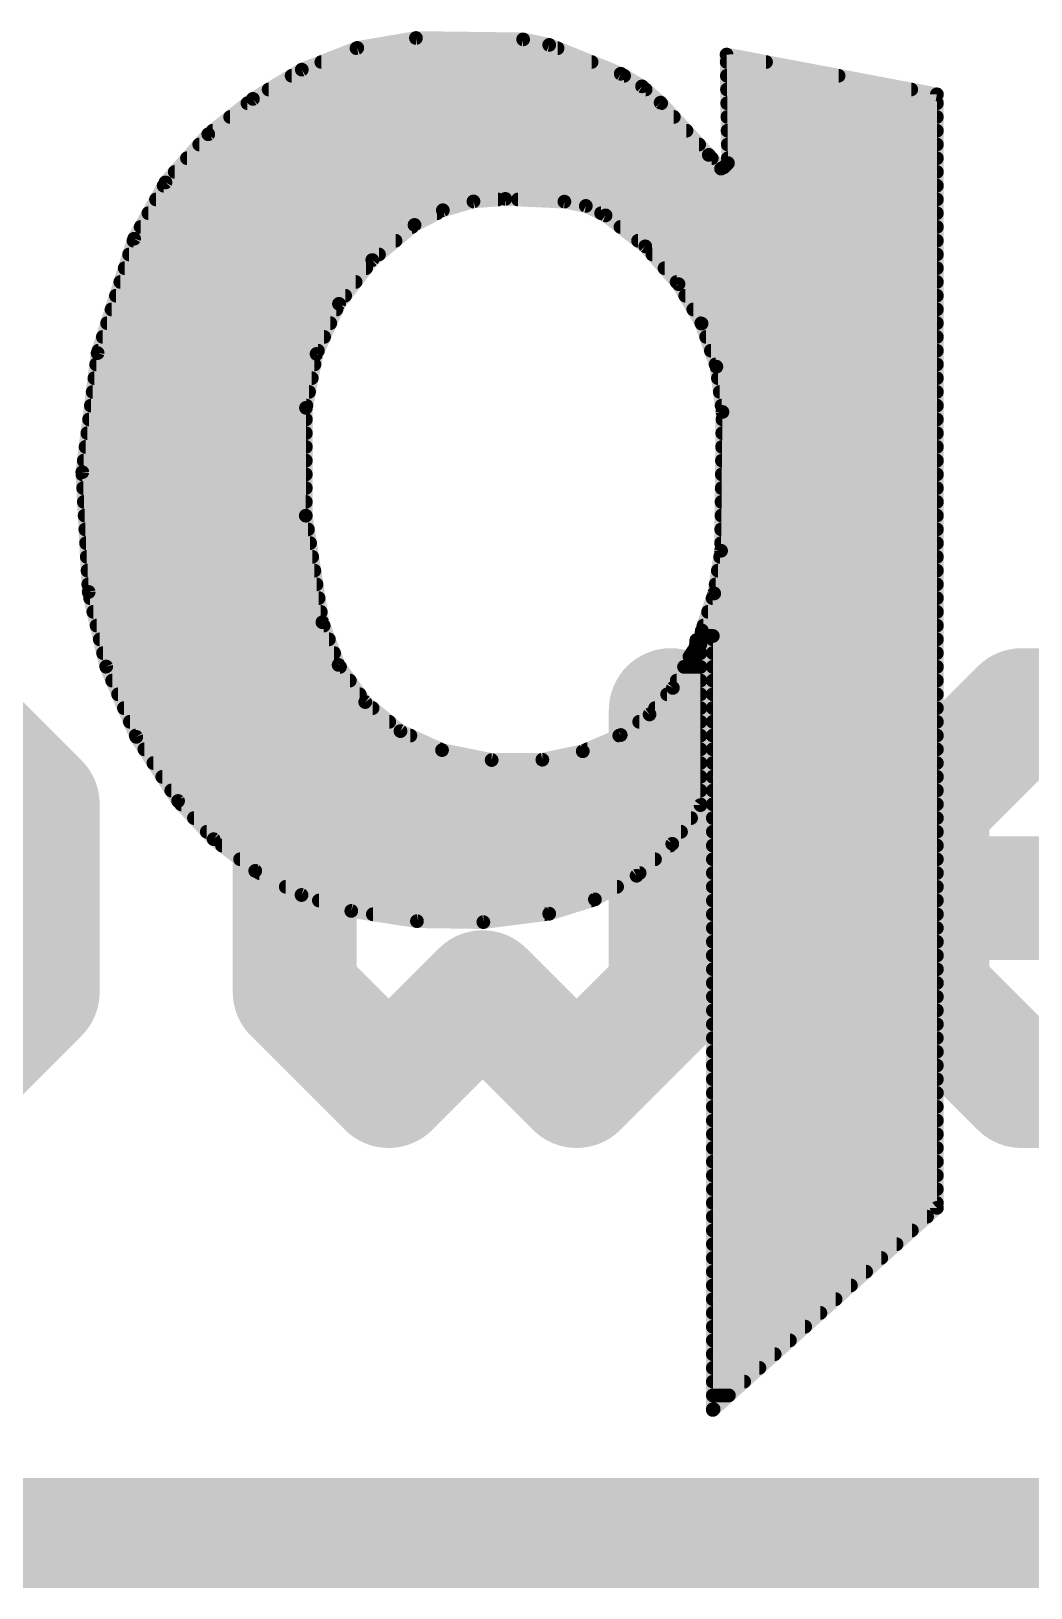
# Model space of a CAD drawing. Extents: x -0.1 to 26.8, y -8.9 to 12.8.
# Drawn here: x 16.031 to 17.878, y -0.102 to 2.775 of the extents above; entities that cross this region are included whole.
import ezdxf

# ---------------------------------------------------------------- set-up
doc = ezdxf.new("R2010")
doc.units = 0
for name, color, linetype in [('16', 132, 'CONTINUOUS'), ('20', 53, 'CONTINUOUS'), ('21', 41, 'CONTINUOUS'), ('22', 40, 'CONTINUOUS')]:
    doc.layers.add(name, color=color, linetype=linetype)

msp = doc.modelspace()

# ---------------------------------------------------------------- linework, layer by layer
at = {"layer": '16', "const_width": 0.2032}
msp.add_lwpolyline([(0, 0), (26.67, 0)], dxfattribs=at)
at = {"layer": '20', "const_width": 0.2032}
msp.add_lwpolyline([(0, 0), (26.67, 0)], dxfattribs=at)
at = {"layer": '21', "const_width": 0.2286}
for points in [[(16.0434, 1.3466), (15.8696, 1.5204)], [(16.5179, 1.5204), (16.5179, 0.9992)], [(17.2127, 0.9992), (17.2127, 1.5204)], [(17.6873, 1.3466), (17.861, 1.5204)], [(17.861, 1.5204), (18.2084, 1.5204)], [(16.0434, 0.9992), (16.0434, 1.3466)], [(17.6873, 0.9992), (17.6873, 1.3466)], [(18.3821, 1.1729), (17.6873, 1.1729)], [(15.8696, 0.8255), (16.0434, 0.9992)], [(16.5179, 0.9992), (16.6916, 0.8255)], [(16.6916, 0.8255), (16.8653, 0.9992)], [(16.8653, 0.9992), (17.039, 0.8255)], [(17.039, 0.8255), (17.2127, 0.9992)], [(17.861, 0.8255), (17.6873, 0.9992)], [(18.2084, 0.8255), (17.861, 0.8255)]]:
    msp.add_lwpolyline(points, dxfattribs=at)
at = {"layer": '21', "const_width": 0.1143}
for points in [[(16.575, 1.5204, 1), (16.4607, 1.5204)], [(17.2699, 1.5204, 1), (17.1556, 1.5204)], [(17.861, 1.5775, 1), (17.861, 1.4632)], [(17.9014, 1.4799, 1), (17.8206, 1.5608)], [(16.1005, 1.3466, 1), (15.9862, 1.3466)], [(16.0029, 1.3062, 1), (16.0838, 1.3871)], [(17.7444, 1.3466, 1), (17.6301, 1.3466)], [(17.6469, 1.3871, 1), (17.7277, 1.3062)], [(17.6873, 1.2301, 1), (17.6873, 1.1158)], [(16.0838, 0.9588, 1), (16.0029, 1.0396)], [(16.5583, 1.0396, 1), (16.4775, 0.9588)], [(16.9057, 1.0396, 1), (16.8249, 0.9588)], [(16.9057, 0.9588, 1), (16.8249, 1.0396)], [(17.2532, 0.9588, 1), (17.1723, 1.0396)], [(17.7277, 1.0396, 1), (17.6469, 0.9588)], [(15.9862, 0.9992, 1), (16.1005, 0.9992)], [(16.4607, 0.9992, 1), (16.575, 0.9992)], [(17.1556, 0.9992, 1), (17.2699, 0.9992)], [(17.6301, 0.9992, 1), (17.7444, 0.9992)], [(16.6512, 0.8659, 1), (16.732, 0.7851)], [(16.6512, 0.7851, 1), (16.732, 0.8659)], [(16.9986, 0.8659, 1), (17.0794, 0.7851)], [(16.9986, 0.7851, 1), (17.0794, 0.8659)], [(17.861, 0.8827, 1), (17.861, 0.7683)], [(17.8206, 0.7851, 1), (17.9014, 0.8659)]]:
    msp.add_lwpolyline(points, format="xyb", dxfattribs=at)
at = {"layer": '22', "const_width": 0.0254}
for points in [[(16.742, 2.7621), (16.6335, 2.7437)], [(16.9401, 2.7596), (16.742, 2.7621)], [(16.9883, 2.7494), (16.9401, 2.7596)], [(17.1204, 2.6961), (16.9883, 2.7494)], [(16.6335, 2.7437), (16.5311, 2.7037)], [(16.6322, 2.7432), (17.0037, 2.7432)], [(17.316, 2.7316), (17.3185, 2.531)], [(17.7046, 2.658), (17.316, 2.7316)], [(16.5311, 2.7037), (16.4409, 2.6496)], [(16.5123, 2.6924), (17.1267, 2.6924)], [(16.5672, 2.7178), (17.0666, 2.7178)], [(17.1597, 2.6728), (17.1204, 2.6961)], [(17.3162, 2.7178), (17.3889, 2.7178)], [(17.3165, 2.6924), (17.523, 2.6924)], [(16.4699, 2.667), (17.1664, 2.667)], [(17.1941, 2.6427), (17.1597, 2.6728)], [(17.3168, 2.667), (17.6571, 2.667)], [(16.4409, 2.6496), (16.3584, 2.5843)], [(16.4307, 2.6416), (17.1951, 2.6416)], [(17.283, 2.5462), (17.1941, 2.6427)], [(17.3171, 2.6416), (17.7046, 2.6416)], [(17.7046, 0.6006), (17.7046, 2.658)], [(16.3987, 2.6162), (17.2185, 2.6162)], [(17.3174, 2.6162), (17.7046, 2.6162)], [(16.3584, 2.5843), (16.2793, 2.4953)], [(16.3666, 2.5908), (17.2419, 2.5908)], [(17.3178, 2.5908), (17.7046, 2.5908)], [(16.3416, 2.5654), (17.2653, 2.5654)], [(17.3181, 2.5654), (17.7046, 2.5654)], [(16.319, 2.54), (17.2886, 2.54)], [(17.3058, 2.5208), (17.283, 2.5462)], [(17.3109, 2.5233), (17.3058, 2.5208)], [(17.3185, 2.531), (17.3109, 2.5233)], [(17.3184, 2.54), (17.7046, 2.54)], [(16.2793, 2.4953), (16.2213, 2.3913)], [(16.2964, 2.5146), (17.7046, 2.5146)], [(16.2617, 2.4638), (16.8935, 2.4638)], [(16.2759, 2.4892), (17.7046, 2.4892)], [(16.8483, 2.4602), (16.9071, 2.4649)], [(16.9071, 2.4649), (17.0163, 2.4598)], [(16.9306, 2.4638), (17.7046, 2.4638)], [(16.2476, 2.4384), (16.7812, 2.4384)], [(16.7394, 2.4167), (16.7917, 2.4439)], [(16.7917, 2.4439), (16.8483, 2.4602)], [(17.0163, 2.4598), (17.056, 2.4519)], [(17.056, 2.4519), (17.0925, 2.4344)], [(17.0841, 2.4384), (17.7046, 2.4384)], [(17.0925, 2.4344), (17.1657, 2.3772)], [(16.2334, 2.413), (16.7349, 2.413)], [(16.6613, 2.3518), (16.7394, 2.4167)], [(17.1199, 2.413), (17.7046, 2.413)], [(16.2213, 2.3913), (16.1539, 2.18)], [(16.2201, 2.3876), (16.7044, 2.3876)], [(17.1524, 2.3876), (17.7046, 2.3876)], [(17.1657, 2.3772), (17.2271, 2.3074)], [(16.212, 2.3622), (16.6738, 2.3622)], [(16.5999, 2.271), (16.6613, 2.3518)], [(17.1789, 2.3622), (17.7046, 2.3622)], [(16.2039, 2.3368), (16.6499, 2.3368)], [(17.2013, 2.3368), (17.7046, 2.3368)], [(16.1958, 2.3114), (16.6306, 2.3114)], [(17.2236, 2.3114), (17.7046, 2.3114)], [(17.2271, 2.3074), (17.2697, 2.2346)], [(16.1796, 2.2606), (16.5952, 2.2606)], [(16.1877, 2.286), (16.6113, 2.286)], [(16.5583, 2.1784), (16.5999, 2.271)], [(17.2396, 2.286), (17.7046, 2.286)], [(17.2545, 2.2606), (17.7046, 2.2606)], [(16.1715, 2.2352), (16.5838, 2.2352)], [(17.2693, 2.2352), (17.7046, 2.2352)], [(17.2697, 2.2346), (17.2971, 2.1548)], [(16.1634, 2.2098), (16.5724, 2.2098)], [(17.2782, 2.2098), (17.7046, 2.2098)], [(16.1539, 2.18), (16.1256, 1.96)], [(16.1553, 2.1844), (16.561, 2.1844)], [(16.5388, 2.0788), (16.5583, 2.1784)], [(17.2869, 2.1844), (17.7046, 2.1844)], [(16.1512, 2.159), (16.5545, 2.159)], [(17.2957, 2.159), (17.7046, 2.159)], [(17.2971, 2.1548), (17.3084, 2.0712)], [(16.1479, 2.1336), (16.5496, 2.1336)], [(17.3, 2.1336), (17.7046, 2.1336)], [(16.1447, 2.1082), (16.5446, 2.1082)], [(17.3034, 2.1082), (17.7046, 2.1082)], [(16.1414, 2.0828), (16.5396, 2.0828)], [(16.5385, 1.8795), (16.5388, 2.0788)], [(17.3084, 2.0712), (17.3058, 1.8147)], [(17.3068, 2.0828), (17.7046, 2.0828)], [(16.1349, 2.032), (16.5387, 2.032)], [(16.1381, 2.0574), (16.5388, 2.0574)], [(17.308, 2.032), (17.7046, 2.032)], [(17.3083, 2.0574), (17.7046, 2.0574)], [(16.1316, 2.0066), (16.5387, 2.0066)], [(17.3077, 2.0066), (17.7046, 2.0066)], [(16.1283, 1.9812), (16.5386, 1.9812)], [(17.3075, 1.9812), (17.7046, 1.9812)], [(16.1256, 1.96), (16.1374, 1.7385)], [(16.1258, 1.9558), (16.5386, 1.9558)], [(17.3072, 1.9558), (17.7046, 1.9558)], [(16.1272, 1.9304), (16.5386, 1.9304)], [(17.307, 1.9304), (17.7046, 1.9304)], [(16.1285, 1.905), (16.5385, 1.905)], [(17.3067, 1.905), (17.7046, 1.905)], [(16.1299, 1.8796), (16.5385, 1.8796)], [(16.5692, 1.6826), (16.5385, 1.8795)], [(17.3065, 1.8796), (17.7046, 1.8796)], [(16.1312, 1.8542), (16.5424, 1.8542)], [(16.1326, 1.8288), (16.5464, 1.8288)], [(17.3059, 1.8288), (17.7046, 1.8288)], [(17.3062, 1.8542), (17.7046, 1.8542)], [(16.1339, 1.8034), (16.5504, 1.8034)], [(17.3058, 1.8147), (17.2931, 1.7359)], [(17.304, 1.8034), (17.7046, 1.8034)], [(16.1353, 1.778), (16.5543, 1.778)], [(17.2999, 1.778), (17.7046, 1.778)], [(16.1366, 1.7526), (16.5583, 1.7526)], [(17.2958, 1.7526), (17.7046, 1.7526)], [(16.1374, 1.7385), (16.1697, 1.6009)], [(16.1401, 1.7272), (16.5622, 1.7272)], [(17.2931, 1.7359), (17.2703, 1.6674)], [(17.2902, 1.7272), (17.7046, 1.7272)], [(16.146, 1.7018), (16.5662, 1.7018)], [(17.2818, 1.7018), (17.7046, 1.7018)], [(16.152, 1.6764), (16.5716, 1.6764)], [(16.5992, 1.6037), (16.5692, 1.6826)], [(17.2703, 1.6674), (17.2698, 1.6637)], [(17.2698, 1.6637), (17.2712, 1.6602)], [(17.2712, 1.6602), (17.2742, 1.6578)], [(17.2733, 1.6764), (17.7046, 1.6764)], [(17.2742, 1.6578), (17.2779, 1.6572)], [(17.2779, 1.6572), (17.2906, 1.6572)], [(17.2906, 1.6572), (17.2906, 0.2272)], [(16.1579, 1.651), (16.5812, 1.651)], [(17.2581, 1.6348), (17.2525, 1.6267)], [(17.2601, 1.6445), (17.2581, 1.6348)], [(17.2677, 1.642), (17.2601, 1.6496)], [(17.2601, 1.6496), (17.2601, 1.6445)], [(17.2677, 1.3448), (17.2677, 1.642)], [(17.2906, 1.651), (17.7046, 1.651)], [(16.1639, 1.6256), (16.5908, 1.6256)], [(16.1697, 1.6009), (16.2253, 1.4708)], [(16.17, 1.6002), (16.6017, 1.6002)], [(16.6483, 1.5352), (16.5992, 1.6037)], [(17.2474, 1.6191), (17.2167, 1.5614)], [(17.2374, 1.6002), (17.2677, 1.6002)], [(17.2525, 1.6267), (17.2474, 1.6191)], [(17.2518, 1.6256), (17.2677, 1.6256)], [(17.2906, 1.6256), (17.7046, 1.6256)], [(17.2906, 1.6002), (17.7046, 1.6002)], [(16.1808, 1.5748), (16.6199, 1.5748)], [(17.2239, 1.5748), (17.2677, 1.5748)], [(17.2906, 1.5748), (17.7046, 1.5748)], [(16.1917, 1.5494), (16.6381, 1.5494)], [(17.2167, 1.5614), (17.1736, 1.5122)], [(17.2062, 1.5494), (17.2677, 1.5494)], [(17.2906, 1.5494), (17.7046, 1.5494)], [(16.2026, 1.524), (16.6619, 1.524)], [(16.7135, 1.4815), (16.6483, 1.5352)], [(17.1736, 1.5122), (17.1204, 1.4743)], [(17.1839, 1.524), (17.2677, 1.524)], [(17.2906, 1.524), (17.7046, 1.524)], [(16.2134, 1.4986), (16.6927, 1.4986)], [(17.1545, 1.4986), (17.2677, 1.4986)], [(17.2906, 1.4986), (17.7046, 1.4986)], [(16.2243, 1.4732), (16.7317, 1.4732)], [(16.2253, 1.4708), (16.3025, 1.3524)], [(16.7902, 1.4464), (16.7135, 1.4815)], [(17.1204, 1.4743), (17.0503, 1.4443)], [(17.1178, 1.4732), (17.2677, 1.4732)], [(17.2906, 1.4732), (17.7046, 1.4732)], [(16.2403, 1.4478), (16.7871, 1.4478)], [(16.882, 1.428), (16.7902, 1.4464)], [(16.9756, 1.4286), (16.882, 1.428)], [(17.0503, 1.4443), (16.9756, 1.4286)], [(17.0585, 1.4478), (17.2677, 1.4478)], [(17.2906, 1.4478), (17.7046, 1.4478)], [(16.2569, 1.4224), (17.2677, 1.4224)], [(16.2734, 1.397), (17.2677, 1.397)], [(17.2906, 1.4224), (17.7046, 1.4224)], [(17.2906, 1.397), (17.7046, 1.397)], [(16.29, 1.3716), (17.2677, 1.3716)], [(17.2906, 1.3716), (17.7046, 1.3716)], [(16.3025, 1.3524), (16.3683, 1.2817)], [(16.3083, 1.3462), (17.2677, 1.3462)], [(17.2157, 1.2732), (17.2677, 1.3448)], [(17.2906, 1.3462), (17.7046, 1.3462)], [(16.3319, 1.3208), (17.2503, 1.3208)], [(17.2906, 1.3208), (17.7046, 1.3208)], [(16.3556, 1.2954), (17.2318, 1.2954)], [(17.2906, 1.2954), (17.7046, 1.2954)], [(16.3683, 1.2817), (16.4451, 1.2233)], [(16.3837, 1.27), (17.2121, 1.27)], [(17.1497, 1.2142), (17.2157, 1.2732)], [(17.2906, 1.27), (17.7046, 1.27)], [(16.4171, 1.2446), (17.1837, 1.2446)], [(17.2906, 1.2446), (17.7046, 1.2446)], [(16.4451, 1.2233), (16.5307, 1.1787)], [(16.4529, 1.2192), (17.1553, 1.2192)], [(17.0727, 1.1705), (17.1497, 1.2142)], [(17.2906, 1.2192), (17.7046, 1.2192)], [(16.5016, 1.1938), (17.1137, 1.1938)], [(16.5307, 1.1787), (16.6226, 1.1492)], [(16.5627, 1.1684), (17.0659, 1.1684)], [(16.9883, 1.1441), (17.0727, 1.1705)], [(17.2906, 1.1938), (17.7046, 1.1938)], [(17.2906, 1.1684), (17.7046, 1.1684)], [(16.6226, 1.1492), (16.7439, 1.1303)], [(16.6624, 1.143), (16.9797, 1.143)], [(16.8666, 1.1286), (16.9883, 1.1441)], [(17.2906, 1.143), (17.7046, 1.143)], [(16.7439, 1.1303), (16.8666, 1.1286)], [(17.2906, 1.1176), (17.7046, 1.1176)], [(17.2906, 1.0922), (17.7046, 1.0922)], [(17.2906, 1.0668), (17.7046, 1.0668)], [(17.2906, 1.0414), (17.7046, 1.0414)], [(17.2906, 1.016), (17.7046, 1.016)], [(17.2906, 0.9906), (17.7046, 0.9906)], [(17.2906, 0.9652), (17.7046, 0.9652)], [(17.2906, 0.9398), (17.7046, 0.9398)], [(17.2906, 0.9144), (17.7046, 0.9144)], [(17.2906, 0.889), (17.7046, 0.889)], [(17.2906, 0.8636), (17.7046, 0.8636)], [(17.2906, 0.8382), (17.7046, 0.8382)], [(17.2906, 0.8128), (17.7046, 0.8128)], [(17.2906, 0.7874), (17.7046, 0.7874)], [(17.2906, 0.762), (17.7046, 0.762)], [(17.2906, 0.7366), (17.7046, 0.7366)], [(17.2906, 0.7112), (17.7046, 0.7112)], [(17.2906, 0.6858), (17.7046, 0.6858)], [(17.2906, 0.6604), (17.7046, 0.6604)], [(17.2906, 0.635), (17.7046, 0.635)], [(17.2906, 0.6096), (17.7046, 0.6096)], [(17.2906, 0.2272), (17.7046, 0.6006)], [(17.2906, 0.5842), (17.6864, 0.5842)], [(17.2906, 0.5588), (17.6583, 0.5588)], [(17.2906, 0.5334), (17.6301, 0.5334)], [(17.2906, 0.508), (17.6019, 0.508)], [(17.2906, 0.4826), (17.5738, 0.4826)], [(17.2906, 0.4572), (17.5456, 0.4572)], [(17.2906, 0.4318), (17.5174, 0.4318)], [(17.2906, 0.4064), (17.4893, 0.4064)], [(17.2906, 0.381), (17.4611, 0.381)], [(17.2906, 0.3556), (17.433, 0.3556)], [(17.2906, 0.3302), (17.4048, 0.3302)], [(17.2906, 0.3048), (17.3766, 0.3048)], [(17.2906, 0.2794), (17.3485, 0.2794)], [(17.2906, 0.254), (17.3203, 0.254)], [(17.2906, 0.2286), (17.2921, 0.2286)]]:
    msp.add_lwpolyline(points, dxfattribs=at)
at = {"layer": '22', "const_width": 0.0127}
for points in [[(16.7421, 2.7684, 1), (16.7419, 2.7558)], [(16.7431, 2.7558, 1), (16.7409, 2.7684)], [(16.9414, 2.7658, 1), (16.9388, 2.7534)], [(16.94, 2.7533, 1), (16.9402, 2.7659)], [(16.9907, 2.7553, 1), (16.9859, 2.7435)], [(16.987, 2.7432, 1), (16.9896, 2.7556)], [(16.6322, 2.7496, 1), (16.6322, 2.7369)], [(16.6325, 2.75, 1), (16.6346, 2.7375)], [(16.6359, 2.7378, 1), (16.6312, 2.7497)], [(17.0037, 2.7369, 1), (17.0037, 2.7496)], [(17.3223, 2.7317, 1), (17.3097, 2.7315)], [(17.3172, 2.7378, 1), (17.3148, 2.7254)], [(16.5123, 2.6987, 1), (16.5123, 2.6861)], [(16.5288, 2.7096, 1), (16.5334, 2.6978)], [(16.5344, 2.6983, 1), (16.5278, 2.7091)], [(16.5672, 2.7241, 1), (16.5672, 2.7115)], [(17.0666, 2.7115, 1), (17.0666, 2.7241)], [(17.1236, 2.7016, 1), (17.1172, 2.6906)], [(17.118, 2.6902, 1), (17.1228, 2.702)], [(17.1267, 2.6861, 1), (17.1267, 2.6987)], [(17.3162, 2.7241, 1), (17.3162, 2.7115)], [(17.3165, 2.6987, 1), (17.3165, 2.6861)], [(17.3889, 2.7115, 1), (17.3889, 2.7241)], [(17.523, 2.6861, 1), (17.523, 2.6987)], [(16.4699, 2.6734, 1), (16.4699, 2.6607)], [(17.1639, 2.6776, 1), (17.1556, 2.6681)], [(17.1565, 2.6674, 1), (17.163, 2.6783)], [(17.1664, 2.6607, 1), (17.1664, 2.6734)], [(17.3168, 2.6734, 1), (17.3168, 2.6607)], [(17.6571, 2.6607, 1), (17.6571, 2.6734)], [(16.4307, 2.6479, 1), (16.4307, 2.6353)], [(16.4376, 2.6551, 1), (16.4441, 2.6442)], [(16.4448, 2.6446, 1), (16.4369, 2.6546)], [(17.1988, 2.647, 1), (17.1894, 2.6384)], [(17.1899, 2.6379, 1), (17.1983, 2.6475)], [(17.1951, 2.6353, 1), (17.1951, 2.6479)], [(17.3171, 2.6479, 1), (17.3171, 2.6353)], [(17.711, 2.658, 1), (17.6982, 2.658)], [(17.7034, 2.6518, 1), (17.7058, 2.6642)], [(17.7046, 2.6353, 1), (17.7046, 2.6479)], [(16.3987, 2.6225, 1), (16.3987, 2.6099)], [(17.2185, 2.6099, 1), (17.2185, 2.6225)], [(17.3174, 2.6225, 1), (17.3174, 2.6099)], [(17.7046, 2.6099, 1), (17.7046, 2.6225)], [(16.3545, 2.5893, 1), (16.3623, 2.5793)], [(16.3631, 2.5801, 1), (16.3537, 2.5885)], [(16.3666, 2.5972, 1), (16.3666, 2.5845)], [(17.2419, 2.5845, 1), (17.2419, 2.5972)], [(17.3178, 2.5972, 1), (17.3178, 2.5845)], [(17.7046, 2.5845, 1), (17.7046, 2.5972)], [(16.3416, 2.5717, 1), (16.3416, 2.5591)], [(17.2653, 2.5591, 1), (17.2653, 2.5717)], [(17.3181, 2.5717, 1), (17.3181, 2.5591)], [(17.7046, 2.5591, 1), (17.7046, 2.5717)], [(16.319, 2.5463, 1), (16.319, 2.5337)], [(17.2877, 2.5504, 1), (17.2783, 2.542)], [(17.2783, 2.5419, 1), (17.2877, 2.5505)], [(17.2886, 2.5337, 1), (17.2886, 2.5463)], [(17.303, 2.5265, 1), (17.3086, 2.5151)], [(17.3011, 2.5166, 1), (17.3105, 2.525)], [(17.3064, 2.5278, 1), (17.3154, 2.5188)], [(17.3137, 2.5176, 1), (17.3081, 2.529)], [(17.3184, 2.5463, 1), (17.3184, 2.5337)], [(17.3122, 2.5309, 1), (17.3248, 2.5311)], [(17.323, 2.5265, 1), (17.314, 2.5355)], [(17.7046, 2.5337, 1), (17.7046, 2.5463)], [(16.2745, 2.4995, 1), (16.284, 2.4911)], [(16.2848, 2.4922, 1), (16.2737, 2.4984)], [(16.2964, 2.521, 1), (16.2964, 2.5083)], [(17.7046, 2.5083, 1), (17.7046, 2.521)], [(16.2617, 2.4701, 1), (16.2617, 2.4575)], [(16.2759, 2.4956, 1), (16.2759, 2.4829)], [(16.8935, 2.4575, 1), (16.8935, 2.4701)], [(16.9074, 2.4712, 1), (16.9068, 2.4586)], [(16.9076, 2.4586, 1), (16.9066, 2.4712)], [(16.9306, 2.4701, 1), (16.9306, 2.4575)], [(17.7046, 2.4829, 1), (17.7046, 2.4956)], [(17.7046, 2.4575, 1), (17.7046, 2.4701)], [(16.2476, 2.4447, 1), (16.2476, 2.4321)], [(16.7812, 2.4321, 1), (16.7812, 2.4447)], [(16.7899, 2.45, 1), (16.7935, 2.4378)], [(16.7946, 2.4382, 1), (16.7888, 2.4495)], [(16.8478, 2.4665, 1), (16.8489, 2.4538)], [(16.8501, 2.4541, 1), (16.8466, 2.4663)], [(17.0175, 2.466, 1), (17.0151, 2.4536)], [(17.016, 2.4535, 1), (17.0166, 2.4661)], [(17.0587, 2.4576, 1), (17.0532, 2.4461)], [(17.0547, 2.4456, 1), (17.0572, 2.4581)], [(17.0841, 2.4447, 1), (17.0841, 2.4321)], [(17.0964, 2.4394, 1), (17.0886, 2.4294)], [(17.0898, 2.4287, 1), (17.0952, 2.4401)], [(17.7046, 2.4321, 1), (17.7046, 2.4447)], [(16.2334, 2.4194, 1), (16.2334, 2.4067)], [(16.7365, 2.4223, 1), (16.7423, 2.4111)], [(16.7349, 2.4067, 1), (16.7349, 2.4194)], [(16.7435, 2.4118, 1), (16.7353, 2.4216)], [(17.1199, 2.4194, 1), (17.1199, 2.4067)], [(17.7046, 2.4067, 1), (17.7046, 2.4194)], [(16.2201, 2.3939, 1), (16.2201, 2.3813)], [(16.2158, 2.3944, 1), (16.2268, 2.3882)], [(16.2273, 2.3894, 1), (16.2153, 2.3932)], [(16.7044, 2.3813, 1), (16.7044, 2.3939)], [(17.1524, 2.3939, 1), (17.1524, 2.3813)], [(17.1705, 2.3814, 1), (17.161, 2.373)], [(17.1618, 2.3722, 1), (17.1697, 2.3822)], [(17.7046, 2.3813, 1), (17.7046, 2.3939)], [(16.212, 2.3685, 1), (16.212, 2.3559)], [(16.6573, 2.3567, 1), (16.6654, 2.347)], [(16.6664, 2.348, 1), (16.6563, 2.3557)], [(16.6738, 2.3559, 1), (16.6738, 2.3685)], [(17.1789, 2.3685, 1), (17.1789, 2.3559)], [(17.7046, 2.3559, 1), (17.7046, 2.3685)], [(16.2039, 2.3432, 1), (16.2039, 2.3305)], [(16.6499, 2.3305, 1), (16.6499, 2.3432)], [(17.2013, 2.3432, 1), (17.2013, 2.3305)], [(17.7046, 2.3305, 1), (17.7046, 2.3432)], [(16.1958, 2.3177, 1), (16.1958, 2.3051)], [(16.6306, 2.3051, 1), (16.6306, 2.3177)], [(17.2236, 2.3177, 1), (17.2236, 2.3051)], [(17.2326, 2.3106, 1), (17.2216, 2.3042)], [(17.2223, 2.3032, 1), (17.2319, 2.3116)], [(17.7046, 2.3051, 1), (17.7046, 2.3177)], [(16.1796, 2.267, 1), (16.1796, 2.2543)], [(16.1877, 2.2923, 1), (16.1877, 2.2797)], [(16.5948, 2.2749, 1), (16.605, 2.2672)], [(16.6057, 2.2684, 1), (16.5941, 2.2736)], [(16.5952, 2.2543, 1), (16.5952, 2.267)], [(16.6113, 2.2797, 1), (16.6113, 2.2923)], [(17.2396, 2.2923, 1), (17.2396, 2.2797)], [(17.2545, 2.267, 1), (17.2545, 2.2543)], [(17.7046, 2.2797, 1), (17.7046, 2.2923)], [(17.7046, 2.2543, 1), (17.7046, 2.267)], [(16.1715, 2.2416, 1), (16.1715, 2.2289)], [(16.5838, 2.2289, 1), (16.5838, 2.2416)], [(17.2693, 2.2416, 1), (17.2693, 2.2289)], [(17.2757, 2.2366, 1), (17.2637, 2.2325)], [(17.2642, 2.2314, 1), (17.2752, 2.2378)], [(17.7046, 2.2289, 1), (17.7046, 2.2416)], [(16.1634, 2.2161, 1), (16.1634, 2.2035)], [(16.5724, 2.2035, 1), (16.5724, 2.2161)], [(17.2782, 2.2161, 1), (17.2782, 2.2035)], [(17.7046, 2.2035, 1), (17.7046, 2.2161)], [(16.1602, 2.1792, 1), (16.1476, 2.1808)], [(16.1478, 2.1819, 1), (16.1599, 2.1781)], [(16.1553, 2.1907, 1), (16.1553, 2.1781)], [(16.5646, 2.1772, 1), (16.5521, 2.1796)], [(16.5526, 2.181, 1), (16.5641, 2.1758)], [(16.561, 2.1781, 1), (16.561, 2.1907)], [(17.2869, 2.1907, 1), (17.2869, 2.1781)], [(17.7046, 2.1781, 1), (17.7046, 2.1907)], [(16.1512, 2.1654, 1), (16.1512, 2.1527)], [(16.5545, 2.1527, 1), (16.5545, 2.1654)], [(17.2957, 2.1654, 1), (17.2957, 2.1527)], [(17.3034, 2.1557, 1), (17.2908, 2.154)], [(17.2911, 2.1527, 1), (17.3031, 2.1569)], [(17.7046, 2.1527, 1), (17.7046, 2.1654)], [(16.1479, 2.1399, 1), (16.1479, 2.1273)], [(16.5496, 2.1273, 1), (16.5496, 2.1399)], [(17.3, 2.1399, 1), (17.3, 2.1273)], [(17.7046, 2.1273, 1), (17.7046, 2.1399)], [(16.1447, 2.1145, 1), (16.1447, 2.1019)], [(16.5446, 2.1019, 1), (16.5446, 2.1145)], [(17.3034, 2.1145, 1), (17.3034, 2.1019)], [(17.7046, 2.1019, 1), (17.7046, 2.1145)], [(16.1414, 2.0892, 1), (16.1414, 2.0765)], [(16.5451, 2.0788, 1), (16.5325, 2.0788)], [(16.5326, 2.08, 1), (16.545, 2.0776)], [(16.5396, 2.0765, 1), (16.5396, 2.0892)], [(17.3068, 2.0892, 1), (17.3068, 2.0765)], [(17.3147, 2.0711, 1), (17.3021, 2.0713)], [(17.3021, 2.0704, 1), (17.3147, 2.072)], [(17.7046, 2.0765, 1), (17.7046, 2.0892)], [(16.1349, 2.0383, 1), (16.1349, 2.0257)], [(16.1381, 2.0637, 1), (16.1381, 2.0511)], [(16.5387, 2.0257, 1), (16.5387, 2.0383)], [(16.5388, 2.0511, 1), (16.5388, 2.0637)], [(17.308, 2.0383, 1), (17.308, 2.0257)], [(17.3083, 2.0637, 1), (17.3083, 2.0511)], [(17.7046, 2.0511, 1), (17.7046, 2.0637)], [(17.7046, 2.0257, 1), (17.7046, 2.0383)], [(16.1316, 2.013, 1), (16.1316, 2.0003)], [(16.5387, 2.0003, 1), (16.5387, 2.013)], [(17.3077, 2.013, 1), (17.3077, 2.0003)], [(17.7046, 2.0003, 1), (17.7046, 2.013)], [(16.1283, 1.9876, 1), (16.1283, 1.9748)], [(16.5386, 1.9748, 1), (16.5386, 1.9876)], [(17.3075, 1.9876, 1), (17.3075, 1.9748)], [(17.7046, 1.9748, 1), (17.7046, 1.9876)], [(16.132, 1.9603, 1), (16.1193, 1.9597)], [(16.1193, 1.9608, 1), (16.1319, 1.9592)], [(16.1258, 1.9622, 1), (16.1258, 1.9494)], [(16.5386, 1.9494, 1), (16.5386, 1.9622)], [(17.3072, 1.9622, 1), (17.3072, 1.9494)], [(17.7046, 1.9494, 1), (17.7046, 1.9622)], [(16.1272, 1.9368, 1), (16.1272, 1.9241)], [(16.5386, 1.9241, 1), (16.5386, 1.9368)], [(17.307, 1.9368, 1), (17.307, 1.9241)], [(17.7046, 1.9241, 1), (17.7046, 1.9368)], [(16.1285, 1.9114, 1), (16.1285, 1.8986)], [(16.5385, 1.8986, 1), (16.5385, 1.9114)], [(17.3067, 1.9114, 1), (17.3067, 1.8986)], [(17.7046, 1.8986, 1), (17.7046, 1.9114)], [(16.1299, 1.886, 1), (16.1299, 1.8733)], [(16.5321, 1.8795, 1), (16.5448, 1.8795)], [(16.5447, 1.8805, 1), (16.5322, 1.8785)], [(16.5385, 1.8733, 1), (16.5385, 1.886)], [(17.3065, 1.886, 1), (17.3065, 1.8733)], [(17.7046, 1.8733, 1), (17.7046, 1.886)], [(16.1312, 1.8606, 1), (16.1312, 1.8478)], [(16.1326, 1.8352, 1), (16.1326, 1.8224)], [(16.5424, 1.8478, 1), (16.5424, 1.8606)], [(16.5464, 1.8224, 1), (16.5464, 1.8352)], [(17.3059, 1.8352, 1), (17.3059, 1.8224)], [(17.3062, 1.8606, 1), (17.3062, 1.8478)], [(17.7046, 1.8478, 1), (17.7046, 1.8606)], [(17.7046, 1.8224, 1), (17.7046, 1.8352)], [(16.1339, 1.8098, 1), (16.1339, 1.7971)], [(16.5504, 1.7971, 1), (16.5504, 1.8098)], [(17.304, 1.8098, 1), (17.304, 1.7971)], [(17.3121, 1.8137, 1), (17.2995, 1.8157)], [(17.2995, 1.8148, 1), (17.3121, 1.8146)], [(17.7046, 1.7971, 1), (17.7046, 1.8098)], [(16.1353, 1.7844, 1), (16.1353, 1.7716)], [(16.5543, 1.7716, 1), (16.5543, 1.7844)], [(17.2999, 1.7844, 1), (17.2999, 1.7716)], [(17.7046, 1.7716, 1), (17.7046, 1.7844)], [(16.1366, 1.759, 1), (16.1366, 1.7463)], [(16.5583, 1.7463, 1), (16.5583, 1.759)], [(17.2958, 1.759, 1), (17.2958, 1.7463)], [(17.7046, 1.7463, 1), (17.7046, 1.759)], [(16.1436, 1.74, 1), (16.1312, 1.737)], [(16.1311, 1.7382, 1), (16.1437, 1.7388)], [(16.1401, 1.7336, 1), (16.1401, 1.7208)], [(16.5622, 1.7208, 1), (16.5622, 1.7336)], [(17.2902, 1.7336, 1), (17.2902, 1.7208)], [(17.2868, 1.7369, 1), (17.2994, 1.7349)], [(17.2991, 1.7339, 1), (17.2871, 1.7379)], [(17.7046, 1.7208, 1), (17.7046, 1.7336)], [(16.146, 1.7082, 1), (16.146, 1.6954)], [(16.5662, 1.6954, 1), (16.5662, 1.7082)], [(17.2818, 1.7082, 1), (17.2818, 1.6954)], [(17.7046, 1.6954, 1), (17.7046, 1.7082)], [(16.152, 1.6828, 1), (16.152, 1.6701)], [(16.5751, 1.6849, 1), (16.5633, 1.6803)], [(16.5629, 1.6816, 1), (16.5755, 1.6836)], [(16.5716, 1.6701, 1), (16.5716, 1.6828)], [(17.2757, 1.666, 1), (17.2639, 1.6613)], [(17.2635, 1.6645, 1), (17.2761, 1.6628)], [(17.2766, 1.6666, 1), (17.264, 1.6682)], [(17.2643, 1.6694, 1), (17.2763, 1.6654)], [(17.2752, 1.6651, 1), (17.2673, 1.6552)], [(17.2653, 1.6578, 1), (17.2771, 1.6625)], [(17.2733, 1.6828, 1), (17.2733, 1.6701)], [(17.2752, 1.6641, 1), (17.2732, 1.6515)], [(17.2702, 1.6528, 1), (17.2781, 1.6628)], [(17.2779, 1.6636, 1), (17.2779, 1.6508)], [(17.2769, 1.6509, 1), (17.2789, 1.6635)], [(17.297, 1.6572, 1), (17.2843, 1.6572)], [(17.2906, 1.6508, 1), (17.2906, 1.6636)], [(17.7046, 1.6701, 1), (17.7046, 1.6828)], [(16.1579, 1.6574, 1), (16.1579, 1.6446)], [(16.5812, 1.6446, 1), (16.5812, 1.6574)], [(17.2519, 1.6361, 1), (17.2643, 1.6336)], [(17.2633, 1.6312, 1), (17.2529, 1.6384)], [(17.2646, 1.6541, 1), (17.2556, 1.6451)], [(17.2665, 1.6496, 1), (17.2538, 1.6496)], [(17.2538, 1.6445, 1), (17.2665, 1.6445)], [(17.2663, 1.6432, 1), (17.2539, 1.6458)], [(17.2741, 1.642, 1), (17.2614, 1.642)], [(17.2632, 1.6375, 1), (17.2722, 1.6465)], [(17.2906, 1.6574, 1), (17.2906, 1.6446)], [(17.7046, 1.6446, 1), (17.7046, 1.6574)], [(16.1639, 1.632, 1), (16.1639, 1.6193)], [(16.1755, 1.6033, 1), (16.1639, 1.5984)], [(16.17, 1.6066, 1), (16.17, 1.5938)], [(16.5908, 1.6193, 1), (16.5908, 1.632)], [(16.6043, 1.6074, 1), (16.594, 1.6)], [(16.5932, 1.6015, 1), (16.6051, 1.606)], [(16.6017, 1.5938, 1), (16.6017, 1.6066)], [(17.2374, 1.6066, 1), (17.2374, 1.5938)], [(17.2421, 1.6226, 1), (17.2527, 1.6156)], [(17.253, 1.6161, 1), (17.2418, 1.6221)], [(17.2518, 1.632, 1), (17.2518, 1.6193)], [(17.2473, 1.6303, 1), (17.2577, 1.6231)], [(17.2578, 1.6232, 1), (17.2472, 1.6302)], [(17.2677, 1.6193, 1), (17.2677, 1.632)], [(17.2677, 1.5938, 1), (17.2677, 1.6066)], [(17.2906, 1.632, 1), (17.2906, 1.6193)], [(17.2906, 1.6066, 1), (17.2906, 1.5938)], [(17.7046, 1.6193, 1), (17.7046, 1.632)], [(17.7046, 1.5938, 1), (17.7046, 1.6066)], [(16.1635, 1.5994, 1), (16.1759, 1.6023)], [(16.1808, 1.5812, 1), (16.1808, 1.5684)], [(16.6199, 1.5684, 1), (16.6199, 1.5812)], [(17.2239, 1.5812, 1), (17.2239, 1.5684)], [(17.2677, 1.5684, 1), (17.2677, 1.5812)], [(17.2906, 1.5812, 1), (17.2906, 1.5684)], [(17.7046, 1.5684, 1), (17.7046, 1.5812)], [(16.1917, 1.5558, 1), (16.1917, 1.5431)], [(16.6381, 1.5431, 1), (16.6381, 1.5558)], [(17.2062, 1.5558, 1), (17.2062, 1.5431)], [(17.2111, 1.5644, 1), (17.2223, 1.5584)], [(17.2215, 1.5572, 1), (17.212, 1.5656)], [(17.2677, 1.5431, 1), (17.2677, 1.5558)], [(17.2906, 1.5558, 1), (17.2906, 1.5431)], [(17.7046, 1.5431, 1), (17.7046, 1.5558)], [(16.2026, 1.5304, 1), (16.2026, 1.5176)], [(16.6524, 1.5401, 1), (16.6443, 1.5303)], [(16.6432, 1.5315, 1), (16.6535, 1.5389)], [(16.6619, 1.5176, 1), (16.6619, 1.5304)], [(17.1773, 1.5071, 1), (17.1699, 1.5174)], [(17.1839, 1.5304, 1), (17.1839, 1.5176)], [(17.2677, 1.5176, 1), (17.2677, 1.5304)], [(17.2906, 1.5304, 1), (17.2906, 1.5176)], [(17.7046, 1.5176, 1), (17.7046, 1.5304)], [(16.2134, 1.505, 1), (16.2134, 1.4923)], [(16.6927, 1.4923, 1), (16.6927, 1.505)], [(17.1545, 1.505, 1), (17.1545, 1.4923)], [(17.1689, 1.5164, 1), (17.1784, 1.5081)], [(17.2677, 1.4923, 1), (17.2677, 1.505)], [(17.2906, 1.505, 1), (17.2906, 1.4923)], [(17.7046, 1.4923, 1), (17.7046, 1.505)], [(16.2243, 1.4796, 1), (16.2243, 1.4668)], [(16.2306, 1.4743, 1), (16.22, 1.4674)], [(16.2195, 1.4684, 1), (16.2311, 1.4733)], [(16.7161, 1.4873, 1), (16.7108, 1.4757)], [(16.7094, 1.4766, 1), (16.7175, 1.4864)], [(16.7317, 1.4668, 1), (16.7317, 1.4796)], [(17.1178, 1.4796, 1), (17.1178, 1.4668)], [(17.1167, 1.4795, 1), (17.1241, 1.4691)], [(17.1229, 1.4685, 1), (17.1179, 1.4801)], [(17.2677, 1.4668, 1), (17.2677, 1.4796)], [(17.2906, 1.4796, 1), (17.2906, 1.4668)], [(17.7046, 1.4668, 1), (17.7046, 1.4796)], [(16.2403, 1.4542, 1), (16.2403, 1.4414)], [(16.7914, 1.4526, 1), (16.789, 1.4402)], [(16.7871, 1.4414, 1), (16.7871, 1.4542)], [(16.7876, 1.4406, 1), (16.7928, 1.4522)], [(16.8819, 1.4344, 1), (16.882, 1.4217)], [(16.8807, 1.4218, 1), (16.8832, 1.4342)], [(16.9743, 1.4348, 1), (16.9769, 1.4224)], [(16.9756, 1.4223, 1), (16.9756, 1.4349)], [(17.0478, 1.4501, 1), (17.0528, 1.4384)], [(17.0516, 1.4381, 1), (17.049, 1.4505)], [(17.0585, 1.4542, 1), (17.0585, 1.4414)], [(17.2677, 1.4414, 1), (17.2677, 1.4542)], [(17.2906, 1.4542, 1), (17.2906, 1.4414)], [(17.7046, 1.4414, 1), (17.7046, 1.4542)], [(16.2569, 1.4288, 1), (16.2569, 1.4161)], [(16.2734, 1.4034, 1), (16.2734, 1.3906)], [(17.2677, 1.4161, 1), (17.2677, 1.4288)], [(17.2677, 1.3906, 1), (17.2677, 1.4034)], [(17.2906, 1.4288, 1), (17.2906, 1.4161)], [(17.2906, 1.4034, 1), (17.2906, 1.3906)], [(17.7046, 1.4161, 1), (17.7046, 1.4288)], [(17.7046, 1.3906, 1), (17.7046, 1.4034)], [(16.29, 1.378, 1), (16.29, 1.3653)], [(17.2677, 1.3653, 1), (17.2677, 1.378)], [(17.2906, 1.378, 1), (17.2906, 1.3653)], [(17.7046, 1.3653, 1), (17.7046, 1.378)], [(16.3071, 1.3567, 1), (16.2979, 1.3481)], [(16.2972, 1.3489, 1), (16.3078, 1.3559)], [(16.3083, 1.3526, 1), (16.3083, 1.3398)], [(17.2728, 1.3411, 1), (17.2626, 1.3485)], [(17.2677, 1.3398, 1), (17.2677, 1.3526)], [(17.2906, 1.3526, 1), (17.2906, 1.3398)], [(17.7046, 1.3398, 1), (17.7046, 1.3526)], [(16.3319, 1.3272, 1), (16.3319, 1.3144)], [(17.2503, 1.3144, 1), (17.2503, 1.3272)], [(17.2614, 1.3448, 1), (17.2741, 1.3448)], [(17.2906, 1.3272, 1), (17.2906, 1.3144)], [(17.7046, 1.3144, 1), (17.7046, 1.3272)], [(16.3556, 1.3018, 1), (16.3556, 1.2891)], [(16.3721, 1.2868, 1), (16.3644, 1.2767)], [(17.2318, 1.2891, 1), (17.2318, 1.3018)], [(17.2906, 1.3018, 1), (17.2906, 1.2891)], [(17.7046, 1.2891, 1), (17.7046, 1.3018)], [(16.3636, 1.2774, 1), (16.3729, 1.2861)], [(16.3837, 1.2764, 1), (16.3837, 1.2636)], [(17.2105, 1.2769, 1), (17.2208, 1.2695)], [(17.2199, 1.2685, 1), (17.2114, 1.2779)], [(17.2121, 1.2636, 1), (17.2121, 1.2764)], [(17.2906, 1.2764, 1), (17.2906, 1.2636)], [(17.7046, 1.2636, 1), (17.7046, 1.2764)], [(16.4171, 1.251, 1), (16.4171, 1.2383)], [(17.1837, 1.2383, 1), (17.1837, 1.251)], [(17.2906, 1.251, 1), (17.2906, 1.2383)], [(17.7046, 1.2383, 1), (17.7046, 1.251)], [(16.448, 1.2289, 1), (16.4421, 1.2176)], [(16.4412, 1.2182, 1), (16.4489, 1.2283)], [(16.4529, 1.2256, 1), (16.4529, 1.2128)], [(17.1455, 1.219, 1), (17.1539, 1.2095)], [(17.1528, 1.2087, 1), (17.1466, 1.2198)], [(17.1553, 1.2128, 1), (17.1553, 1.2256)], [(17.2906, 1.2256, 1), (17.2906, 1.2128)], [(17.7046, 1.2128, 1), (17.7046, 1.2256)], [(16.5016, 1.2002, 1), (16.5016, 1.1874)], [(16.5326, 1.1847, 1), (16.5287, 1.1726)], [(16.5277, 1.173, 1), (16.5336, 1.1843)], [(16.5627, 1.1748, 1), (16.5627, 1.1621)], [(17.0659, 1.1621, 1), (17.0659, 1.1748)], [(17.0696, 1.1761, 1), (17.0759, 1.165)], [(17.0746, 1.1645, 1), (17.0709, 1.1766)], [(17.1137, 1.1874, 1), (17.1137, 1.2002)], [(17.2906, 1.2002, 1), (17.2906, 1.1874)], [(17.2906, 1.1748, 1), (17.2906, 1.1621)], [(17.7046, 1.1874, 1), (17.7046, 1.2002)], [(17.7046, 1.1621, 1), (17.7046, 1.1748)], [(16.6236, 1.1555, 1), (16.6216, 1.1429)], [(16.6207, 1.1432, 1), (16.6245, 1.1552)], [(16.6624, 1.1494, 1), (16.6624, 1.1366)], [(16.9797, 1.1366, 1), (16.9797, 1.1494)], [(16.9864, 1.1502, 1), (16.9902, 1.138)], [(16.9891, 1.1378, 1), (16.9875, 1.1504)], [(17.2906, 1.1494, 1), (17.2906, 1.1366)], [(17.7046, 1.1366, 1), (17.7046, 1.1494)], [(16.7439, 1.1366, 1), (16.7438, 1.1239)], [(16.7429, 1.124, 1), (16.7448, 1.1366)], [(16.8658, 1.1349, 1), (16.8674, 1.1223)], [(16.8665, 1.1222, 1), (16.8667, 1.1349)], [(17.2906, 1.124, 1), (17.2906, 1.1113)], [(17.7046, 1.1113, 1), (17.7046, 1.124)], [(17.2906, 1.0986, 1), (17.2906, 1.0858)], [(17.7046, 1.0858, 1), (17.7046, 1.0986)], [(17.2906, 1.0732, 1), (17.2906, 1.0604)], [(17.7046, 1.0604, 1), (17.7046, 1.0732)], [(17.2906, 1.0478, 1), (17.2906, 1.0351)], [(17.7046, 1.0351, 1), (17.7046, 1.0478)], [(17.2906, 1.0224, 1), (17.2906, 1.0096)], [(17.7046, 1.0096, 1), (17.7046, 1.0224)], [(17.2906, 0.997, 1), (17.2906, 0.9843)], [(17.7046, 0.9843, 1), (17.7046, 0.997)], [(17.2906, 0.9716, 1), (17.2906, 0.9589)], [(17.2906, 0.9462, 1), (17.2906, 0.9335)], [(17.7046, 0.9589, 1), (17.7046, 0.9716)], [(17.7046, 0.9335, 1), (17.7046, 0.9462)], [(17.2906, 0.9207, 1), (17.2906, 0.9081)], [(17.7046, 0.9081, 1), (17.7046, 0.9207)], [(17.2906, 0.8953, 1), (17.2906, 0.8827)], [(17.7046, 0.8827, 1), (17.7046, 0.8953)], [(17.2906, 0.87, 1), (17.2906, 0.8573)], [(17.7046, 0.8573, 1), (17.7046, 0.87)], [(17.2906, 0.8446, 1), (17.2906, 0.8319)], [(17.7046, 0.8319, 1), (17.7046, 0.8446)], [(17.2906, 0.8192, 1), (17.2906, 0.8065)], [(17.7046, 0.8065, 1), (17.7046, 0.8192)], [(17.2906, 0.7937, 1), (17.2906, 0.7811)], [(17.7046, 0.7811, 1), (17.7046, 0.7937)], [(17.2906, 0.7683, 1), (17.2906, 0.7557)], [(17.2906, 0.7429, 1), (17.2906, 0.7303)], [(17.7046, 0.7557, 1), (17.7046, 0.7683)], [(17.7046, 0.7303, 1), (17.7046, 0.7429)], [(17.2906, 0.7176, 1), (17.2906, 0.7049)], [(17.7046, 0.7049, 1), (17.7046, 0.7176)], [(17.2906, 0.6922, 1), (17.2906, 0.6795)], [(17.7046, 0.6795, 1), (17.7046, 0.6922)], [(17.2906, 0.6667, 1), (17.2906, 0.6541)], [(17.7046, 0.6541, 1), (17.7046, 0.6667)], [(17.2906, 0.6413, 1), (17.2906, 0.6287)], [(17.7046, 0.6287, 1), (17.7046, 0.6413)], [(17.2906, 0.6159, 1), (17.2906, 0.6033)], [(17.6982, 0.6006, 1), (17.711, 0.6006)], [(17.7089, 0.5959, 1), (17.7003, 0.6053)], [(17.7046, 0.6033, 1), (17.7046, 0.6159)], [(17.2906, 0.5906, 1), (17.2906, 0.5779)], [(17.6864, 0.5779, 1), (17.6864, 0.5906)], [(17.2906, 0.5652, 1), (17.2906, 0.5525)], [(17.6583, 0.5525, 1), (17.6583, 0.5652)], [(17.2906, 0.5397, 1), (17.2906, 0.5271)], [(17.2906, 0.5143, 1), (17.2906, 0.5017)], [(17.6019, 0.5017, 1), (17.6019, 0.5143)], [(17.6301, 0.5271, 1), (17.6301, 0.5397)], [(17.2906, 0.489, 1), (17.2906, 0.4763)], [(17.5738, 0.4763, 1), (17.5738, 0.489)], [(17.2906, 0.4636, 1), (17.2906, 0.4508)], [(17.5456, 0.4508, 1), (17.5456, 0.4636)], [(17.2906, 0.4382, 1), (17.2906, 0.4254)], [(17.5174, 0.4254, 1), (17.5174, 0.4382)], [(17.2906, 0.4128, 1), (17.2906, 0.4001)], [(17.4893, 0.4001, 1), (17.4893, 0.4128)], [(17.2906, 0.3874, 1), (17.2906, 0.3746)], [(17.4611, 0.3746, 1), (17.4611, 0.3874)], [(17.2906, 0.362, 1), (17.2906, 0.3493)], [(17.433, 0.3493, 1), (17.433, 0.362)], [(17.2906, 0.3366, 1), (17.2906, 0.3238)], [(17.2906, 0.3112, 1), (17.2906, 0.2984)], [(17.3766, 0.2984, 1), (17.3766, 0.3112)], [(17.4048, 0.3238, 1), (17.4048, 0.3366)], [(17.2906, 0.2858, 1), (17.2906, 0.2731)], [(17.3485, 0.2731, 1), (17.3485, 0.2858)], [(17.2906, 0.2604, 1), (17.2906, 0.2477)], [(17.3203, 0.2477, 1), (17.3203, 0.2604)], [(17.2863, 0.2319, 1), (17.2949, 0.2225)], [(17.2906, 0.2349, 1), (17.2906, 0.2223)], [(17.2843, 0.2272, 1), (17.297, 0.2272)], [(17.2921, 0.2223, 1), (17.2921, 0.2349)]]:
    msp.add_lwpolyline(points, format="xyb", dxfattribs=at)

doc.saveas('drawing.dxf')
